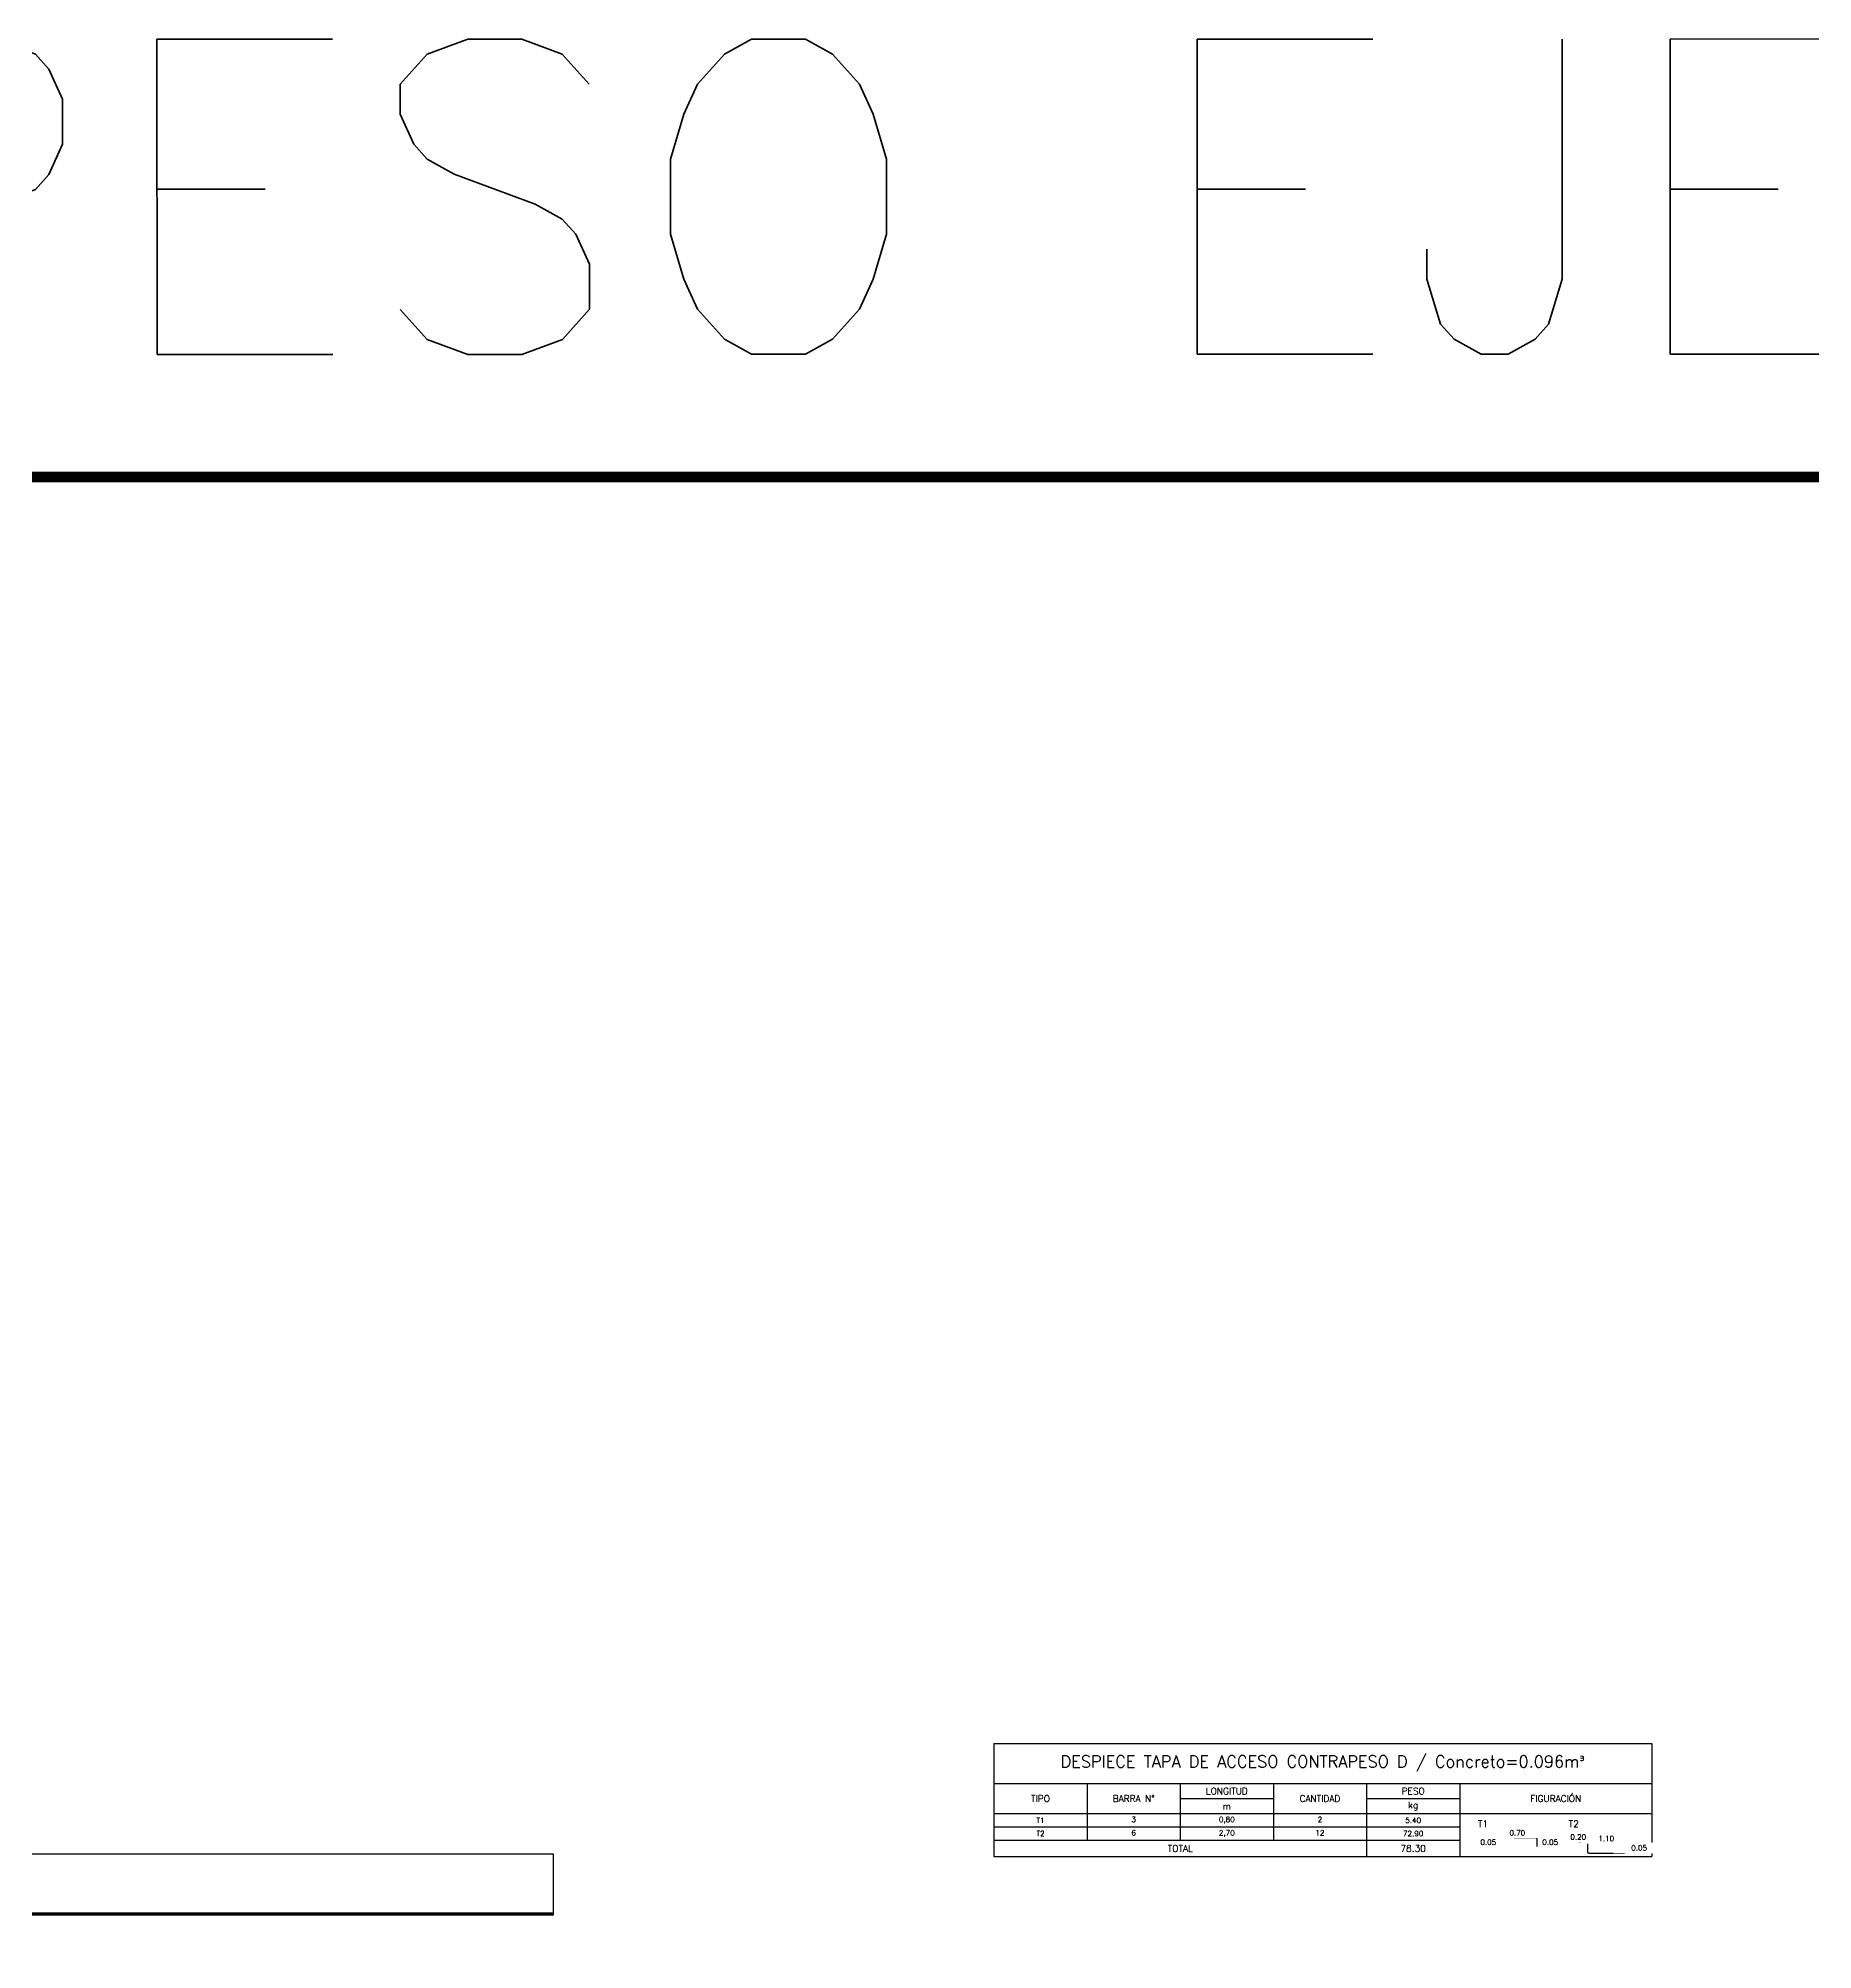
# Model space of a CAD drawing. Header units: metres. Extents: x 1080594 to 1081411, y 976871 to 977162.
# Drawn here: x 1081020.25 to 1081054.02, y 977125.2 to 977161.59 of the extents above; entities that cross this region are included whole.
import ezdxf

# ---------------------------------------------------------------- set-up
doc = ezdxf.new("R2010")
doc.units = ezdxf.units.M
doc.header["$LTSCALE"] = 25.4
doc.layers.add('COTA', color=1, linetype='Continuous', lineweight=30)
doc.layers.add('R80', color=3, linetype='Continuous', lineweight=30)
for name, color, linetype in [('DIMCONTRAPESO', 1, 'Continuous'), ('ESC_4PL', 7, 'Continuous'), ('EST', 150, 'Continuous'), ('PERFIL MET', 37, 'Continuous'), ('REGL100', 4, 'Continuous')]:
    doc.layers.add(name, color=color, linetype=linetype)
doc.styles.add('INTEINSA_Romans', font='ROMANS.shx')
doc.styles.add('romans', font='romans.shx')
doc.dimstyles.new('Copy of Copy 12.5MM', dxfattribs={"dimscale": 0, "dimtxt": 0.025, "dimasz": 0.025, "dimexe": 0.005, "dimexo": 0.005, "dimgap": 0.005, "dimtad": 1, "dimlfac": 1000, "dimzin": 0, "dimdsep": 46, "dimtxsty": 'romans', "dimcen": 0.025, "dimclrd": 1, "dimclre": 1, "dimclrt": 3, "dimaunit": 1, "dimadec": 3, "dimazin": 0, "dimtfac": 1, "dimtix": 1, "dimtofl": 0, "dimtmove": 1, "dimatfit": 3, "dimfxl": 1, "dimtolj": 1, "dimtzin": 0, "dimarcsym": 0})

# ---------------------------------------------------------------- blocks, each defined once
blk = doc.blocks.new('*D240')
at = {"layer": 'Defpoints', "color": 0, "transparency": 16777216}
for p in [(1081019.204, 977130.848), (1081014.23, 977126.239), (1081009.546, 977125.892), (1081030.046, 977125.892), (1081013.059, 977125.448)]:
    blk.add_point(p, dxfattribs=at)
at = {"layer": 'DIMCONTRAPESO', "color": 1, "lineweight": -2, "transparency": 16777216}
for start, end in [(21.0836, 39.397), (1.9087, 17.8634)]:
    blk.add_arc((1081013.565, 977125.892), 0.75, start, end, dxfattribs=at)
at = {"layer": 'DIMCONTRAPESO', "color": 1, "transparency": 16777216}
for points in [[(1081014.142, 977126.366), (1081014.148, 977126.371), (1081014.129, 977126.388)], [(1081014.319, 977125.917), (1081014.311, 977125.917), (1081014.315, 977125.892)]]:
    blk.add_solid(points, dxfattribs=at)
at = {"layer": 'DIMCONTRAPESO', "color": 3, "transparency": 16777216, "insert": (1081014.272, 977126.142), "char_height": 0.025, "attachment_point": 5, "style": 'romans'}
blk.add_mtext('\\A1;41°18\'21"', dxfattribs=at)
blk = doc.blocks.new('*T377')
at = {"color": 5, "linetype": 'ByBlock', "lineweight": -2, "transparency": 16777216}
for p, q in [((0, 0), (12.52, 0)), ((0, 0), (0, -2.153)), ((12.52, 0), (12.52, -2.153)), ((0, -0.763), (12.52, -0.763)), ((1.773, -0.763), (1.773, -1.336)), ((3.547, -0.763), (3.547, -1.336)), ((3.547, -1.05), (5.32, -1.05)), ((5.32, -0.763), (5.32, -1.336)), ((7.093, -0.763), (7.093, -1.336)), ((7.093, -1.05), (8.866, -1.05)), ((8.866, -0.763), (8.866, -1.336)), ((0, -1.336), (12.52, -1.336)), ((0, -1.843), (8.866, -1.843)), ((0, -2.153), (12.52, -2.153)), ((7.093, -1.843), (7.093, -2.153))]:
    blk.add_line(p, q, dxfattribs=at)
at = {"color": 2, "linetype": 'ByBlock', "lineweight": -2, "transparency": 16777216}
for p, q in [((1.773, -1.336), (1.773, -1.843)), ((3.547, -1.336), (3.547, -1.843)), ((5.32, -1.336), (5.32, -1.843)), ((7.093, -1.336), (7.093, -1.843)), ((8.866, -1.336), (8.866, -2.153)), ((0, -1.59), (8.866, -1.59))]:
    blk.add_line(p, q, dxfattribs=at)
at = {"color": 7, "transparency": 16777216, "insert": (6.26, -0.381), "char_height": 0.225, "width": 12.39997, "attachment_point": 5, "style": 'romans'}
blk.add_mtext('DESPIECE TAPA DE ACCESO CONTRAPESO D / Concreto=0.096m{\\fISOCPEUR|b0|i0|c0|p34;³}', dxfattribs=at)
at = {"color": 4, "transparency": 16777216, "char_height": 0.125, "attachment_point": 5, "style": 'romans'}
for s, insert, width in [('TIPO', (0.887, -1.05), 1.65325), ('BARRA N°', (2.66, -1.05), 1.65325), ('LONGITUD', (4.433, -0.906), 1.65325), ('CANTIDAD', (6.206, -1.05), 1.65325), ('PESO', (7.98, -0.906), 1.65325), ('FIGURACIÓN', (10.693, -1.05), 3.53371), ('m', (4.433, -1.193), 1.65325), ('kg', (7.98, -1.193), 1.65325), ('TOTAL', (3.547, -1.998), 6.97301), ('78.30', (7.98, -1.998), 1.65325)]:
    blk.add_mtext(s, dxfattribs=dict(at, insert=insert, width=width))
at = {"color": 3, "transparency": 16777216, "char_height": 0.1, "width": 1.65325, "style": 'romans'}
for s, insert, attachment_point in [('T1', (0.887, -1.463), 5), ('3', (2.66, -1.396), 2), ('0,80', (4.433, -1.396), 2), ('2', (6.206, -1.396), 2), ('5.40', (7.98, -1.463), 5), ('T2', (0.887, -1.716), 5), ('6', (2.66, -1.65), 2), ('2,70', (4.433, -1.65), 2), ('12', (6.206, -1.65), 2), ('72.90', (7.98, -1.716), 5)]:
    blk.add_mtext(s, dxfattribs=dict(at, insert=insert, attachment_point=attachment_point))

msp = doc.modelspace()

# ---------------------------------------------------------------- hatches: boundary and pattern name
at = {"layer": 'PERFIL MET'}
h = msp.add_hatch(dxfattribs=at)
h.set_pattern_fill('ANSI31', color=256, scale=0.005)
h.set_pattern_definition([(45, (506.571307, 109.166937), (-0.01122532015134, 0.01122532015134), [])])
h.paths.add_polyline_path([(1081009.546105, 977125.89239), (1081030.045534, 977125.89239), (1081030.045534, 977125.85739), (1081009.546107, 977125.85739)])

# ---------------------------------------------------------------- linework, layer by layer
at = {"layer": 'COTA', "const_width": 0.2}
msp.add_lwpolyline([(1080619.797527, 977153.234077), (1081240.811784, 977153.234077), (1081240.811784, 976870.940986), (1080619.797527, 976870.940986)], close=True, dxfattribs=at)
at = {"layer": 'EST', "transparency": 33554687}
for p, q in [((1081049.730277, 977127.410076), (1081049.730277, 977127.065384)), ((1081049.566914, 977127.254691), (1081050.429173, 977127.254691)), ((1081049.759441, 977127.036219), (1081050.429173, 977127.036219)), ((1081050.458338, 977127.225526), (1081050.458338, 977127.065384))]:
    msp.add_line(p, q, dxfattribs=at)
for centre, start, end in [((1081049.759441, 977127.225526), 90, 180), ((1081049.759441, 977127.065384), 180, 270), ((1081050.429173, 977127.225526), 0, 90), ((1081050.429173, 977127.065384), 270, 0)]:
    msp.add_arc(centre, 0.029165, start, end, dxfattribs=at)
at = {"layer": 'PERFIL MET'}
for points in [[(1081009.545975, 977127.021626), (1081030.045534, 977127.021626), (1081030.045534, 977125.89239), (1081009.545975, 977125.89239)], [(1081009.546239, 977125.89239), (1081030.045534, 977125.89239), (1081030.045534, 977125.85739), (1081009.546241, 977125.85739)]]:
    msp.add_lwpolyline(points, close=True, dxfattribs=at)

# ---------------------------------------------------------------- block references
msp.add_blockref('*T377', (1081038.435283, 977129.125877))

# ---------------------------------------------------------------- texts
at = {"layer": 'ESC_4PL', "insert": (1080899.154903, 977171.551388), "char_height": 6, "width": 322.62567568, "attachment_point": 1, "rotation": 0.0090946, "style": 'romans'}
msp.add_mtext('\\pi86.064;\\PCONTRAPESO EJE A 14-15-16-17-18', dxfattribs=at)
at = {"layer": 'REGL100', "color": 4, "lineweight": 30, "transparency": 33554687, "insert": (1081049.375684, 977127.656527), "char_height": 0.125, "attachment_point": 1, "line_spacing_factor": 0.9, "style": 'INTEINSA_Romans'}
msp.add_mtext('T2', dxfattribs=at)

# ---------------------------------------------------------------- dimensions: what is measured, and where the dimension line sits
at = {"layer": 'DIMCONTRAPESO'}
dim = msp.add_angular_dim_2l(base=(1081014.230326, 977126.239359), line1=((1081030.045534, 977125.89239), (1081009.545975, 977125.89239)), line2=((1081013.059499, 977125.448333), (1081019.204374, 977130.847822)), dimstyle='Copy of Copy 12.5MM', override={"dimscale": 1}, dxfattribs=at)
dim.commit()
dim.dimension.update_dxf_attribs({"geometry": '*D240', "text_midpoint": (1081014.272451, 977126.142483), "dimtype": 162})

# ---------------------------------------------------------------- next in the draw order: texts
at = {"layer": 'R80', "transparency": 33554687, "insert": (1081050.090866, 977127.365454), "char_height": 0.1, "width": 0.87619027, "attachment_point": 2, "style": 'romans', "bg_fill": 2}
msp.add_mtext('1.10', dxfattribs=at)

# ---------------------------------------------------------------- next in the draw order: texts
at = {"layer": 'R80', "transparency": 33554687, "char_height": 0.1, "width": 0.87619027, "attachment_point": 2, "style": 'romans', "bg_fill": 2}
for insert in [(1081049.023353, 977127.294511), (1081050.716043, 977127.186973)]:
    msp.add_mtext('0.05', dxfattribs=dict(at, insert=insert))

# ---------------------------------------------------------------- next in the draw order: linework, layer by layer
at = {"layer": 'EST', "transparency": 33554687}
msp.add_lwpolyline([(1081048.040872, 977127.161227), (1081048.040872, 977127.313001, -0.414213562), (1081048.060872, 977127.333001), (1081048.747986, 977127.333001, -0.414213562), (1081048.767986, 977127.313001), (1081048.767986, 977127.161227)], format="xyb", dxfattribs=at)

# ---------------------------------------------------------------- next in the draw order: texts
at = {"layer": 'R80', "transparency": 33554687, "insert": (1081049.557426, 977127.395217), "char_height": 0.1, "width": 0.87619027, "attachment_point": 2, "style": 'romans', "bg_fill": 2}
msp.add_mtext('0.20', dxfattribs=at)

# ---------------------------------------------------------------- next in the draw order: texts
at = {"layer": 'R80', "transparency": 33554687, "insert": (1081048.398175, 977127.474856), "char_height": 0.1, "width": 0.87619027, "attachment_point": 2, "style": 'romans', "bg_fill": 2}
msp.add_mtext('0.70', dxfattribs=at)

# ---------------------------------------------------------------- next in the draw order: texts
at = {"layer": 'R80', "transparency": 33554687, "insert": (1081047.844953, 977127.294511), "char_height": 0.1, "width": 0.87619027, "attachment_point": 2, "style": 'romans', "bg_fill": 2}
msp.add_mtext('0.05', dxfattribs=at)
at = {"layer": 'REGL100', "color": 4, "lineweight": 30, "transparency": 33554687, "insert": (1081047.648194, 977127.658678), "char_height": 0.125, "attachment_point": 1, "line_spacing_factor": 0.9, "style": 'INTEINSA_Romans'}
msp.add_mtext('T1', dxfattribs=at)

doc.saveas('drawing.dxf')
